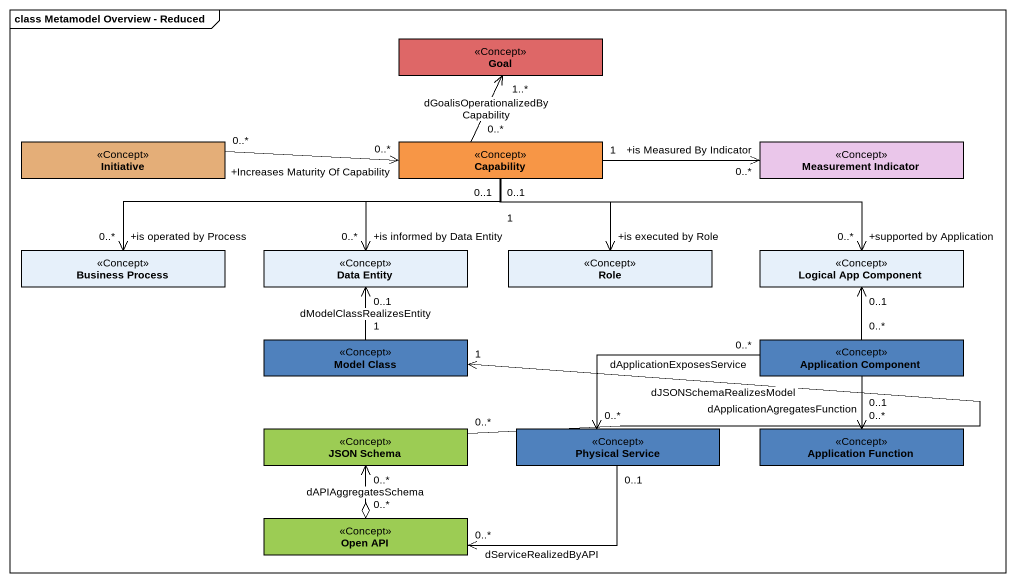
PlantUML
@startuml
mainframe class Metamodel Overview - Reduced
hide circle
hide empty members
class Goal <<Concept>> #DE6767
class Initiative <<Concept>> #E4AE78
class Capability <<Concept>> #F79646
class "Measurement Indicator" as Measurement_Indicator <<Concept>> #EAC6EA
class "Business Process" as Business_Process <<Concept>>
class "Data Entity" as Data_Entity <<Concept>>
class Role <<Concept>>
class "Logical App Component" as Logical_App_Component <<Concept>>
class "Model Class" as Model_Class <<Concept>> #4F81BD
class "Application Component" as Application_Component <<Concept>> #4F81BD
class "JSON Schema" as JSON_Schema <<Concept>> #9CCC54
class "Physical Service" as Physical_Service <<Concept>> #4F81BD
class "Application Function" as Application_Function <<Concept>> #4F81BD
class "Open API" as Open_API <<Concept>> #9CCC54
Initiative "0..*" -right-> "+Increases Maturity Of Capability\n0..*" Capability
Capability "0..*" -up-> "1..*" Goal : dGoalisOperationalizedByCapability
Capability "1" -right-> "+is Measured By Indicator\n0..*" Measurement_Indicator
Capability "0..1" -left-> "+is operated by Process\n0..*" Business_Process
Capability "0..1" --> "+is informed by Data Entity\n0..*" Data_Entity
Capability --> "+is executed by Role" Role
Capability "1" -right-> "+supported by Application\n0..*" Logical_App_Component
Model_Class "1" -up-> "0..1" Data_Entity : dModelClassRealizesEntity
Application_Component "0..*" -up-> "0..1" Logical_App_Component
Application_Component "0..*" -left-> "0..*" Physical_Service : dApplicationExposesService
Application_Component "0..1" --> "0..*" Application_Function : dApplicationAgregatesFunction
JSON_Schema "0..*" -up-> "1" Model_Class : dJSONSchemaRealizesModel
Open_API "0..*" o-up-> "0..*" JSON_Schema : dAPIAggregatesSchema
Open_API "0..*" <-right- "0..1" Physical_Service : dServiceRealizedByAPI
@enduml
